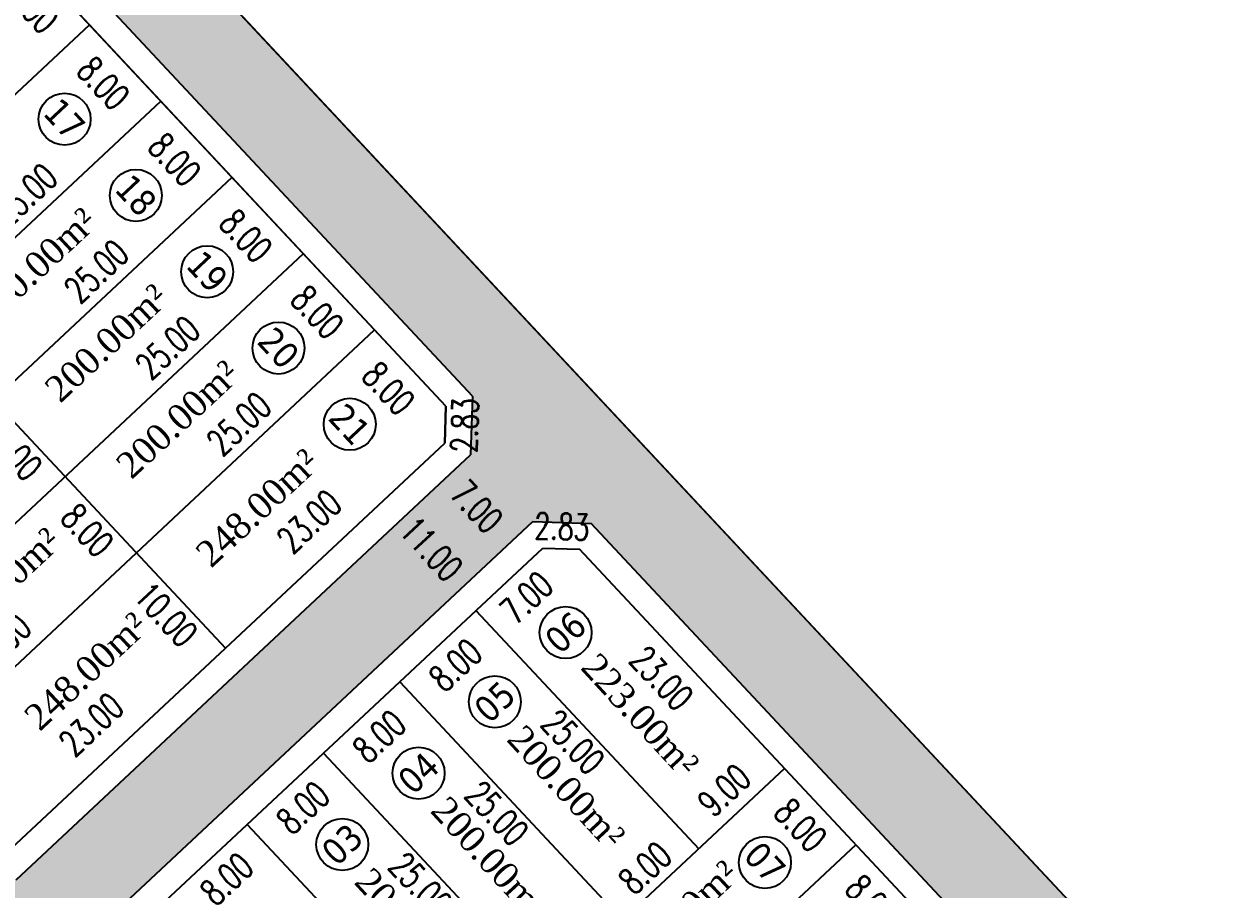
# Model space of a CAD drawing. Header units: metres. Extents: x 437145 to 437701, y 9614495 to 9615043.
# Drawn here: x 437608.6 to 437699.9, y 9614835.1 to 9614901.4 of the extents above; entities that cross this region are included whole.
import ezdxf

# ---------------------------------------------------------------- set-up
doc = ezdxf.new("R2010")
doc.units = ezdxf.units.M
doc.header["$PDMODE"] = 35
doc.header["$PDSIZE"] = 0.1
for name, color, linetype in [('Auxiliar', 7, 'Continuous'), ('COTAS', 10, 'Continuous'), ('Layer3', 1, 'Continuous'), ('M_FIO', 32, 'Continuous'), ('ÁREA', 7, 'Continuous')]:
    doc.layers.add(name, color=color, linetype=linetype)
doc.styles.add('COTAS', font='romans.shx', dxfattribs={"width": 0.7})
doc.styles.add('tahoma', font='tahoma.ttf')
doc.styles.add('ÁREA', font='times.ttf', dxfattribs={"height": 2})
doc.dimstyles.new('C-75', dxfattribs={"dimtxt": 2, "dimasz": 0.2, "dimexe": 0, "dimexo": 0, "dimgap": 1, "dimtad": 0, "dimzin": 4, "dimdsep": 46, "dimtxsty": 'COTAS', "dimblk1": 'BOL-COT', "dimblk2": 'BOL-COT', "dimsah": 1, "dimcen": 0.1, "dimse1": 1, "dimse2": 1, "dimsd1": 1, "dimsd2": 1, "dimclrd": 8, "dimclre": 256, "dimaunit": 1, "dimadec": 3, "dimazin": 0, "dimtfac": 0.5, "dimtix": 1, "dimtmove": 0, "dimatfit": 3, "dimldrblk": 'BOL-COT', "dimfxl": 1, "dimtolj": 1, "dimtzin": 0, "dimarcsym": 0})

# ---------------------------------------------------------------- blocks, each defined once
blk = doc.blocks.new('*D75')
at = {"layer": 'Defpoints', "color": 0, "transparency": 16777216}
for p in [(2854.279, 967.558), (2852.221, 959.558), (2854.279, 959.558)]:
    blk.add_point(p, dxfattribs=at)
at = {"layer": 'Layer3', "transparency": 16777216, "insert": (2852.221, 963.558), "char_height": 2, "attachment_point": 5, "rotation": 270.00204, "style": 'COTAS'}
blk.add_mtext('\\A1;8.00', dxfattribs=at)
blk = doc.blocks.new('BOL-COT')
at = {"layer": 'COTAS'}
for p, q in [((-2, 0), (2, 0)), ((0, -3), (0, 3))]:
    blk.add_line(p, q, dxfattribs=at)
blk.add_circle((0, 0), 0.4, dxfattribs=at)
blk = doc.blocks.new('*D77')
at = {"layer": 'Defpoints', "color": 0, "transparency": 16777216}
for p in [(2845.278, 992.558), (2843.838, 967.558), (2845.279, 967.558)]:
    blk.add_point(p, dxfattribs=at)
at = {"layer": 'Layer3', "transparency": 16777216, "insert": (2843.837, 980.112), "char_height": 2, "attachment_point": 5, "rotation": 270.00204, "style": 'COTAS'}
blk.add_mtext('\\A1;25.00', dxfattribs=at)
blk = doc.blocks.new('*D78')
at = {"layer": 'Defpoints', "color": 0, "transparency": 16777216}
for p in [(2854.278, 990.558), (2852.126, 967.558), (2854.279, 967.558)]:
    blk.add_point(p, dxfattribs=at)
at = {"layer": 'Layer3', "transparency": 16777216, "insert": (2852.126, 979.058), "char_height": 2, "attachment_point": 5, "rotation": 270.00204, "style": 'COTAS'}
blk.add_mtext('\\A1;23.00', dxfattribs=at)
blk = doc.blocks.new('*D79')
at = {"layer": 'Defpoints', "color": 0, "transparency": 16777216}
for p in [(2854.279, 959.558), (2852.221, 951.558), (2854.28, 951.558)]:
    blk.add_point(p, dxfattribs=at)
at = {"layer": 'Layer3', "transparency": 16777216, "insert": (2852.221, 955.558), "char_height": 2, "attachment_point": 5, "rotation": 270.00204, "style": 'COTAS'}
blk.add_mtext('\\A1;8.00', dxfattribs=at)
blk = doc.blocks.new('*D89')
at = {"layer": 'Defpoints', "color": 0, "transparency": 16777216}
for p in [(2845.279, 969.292), (2837.279, 967.557), (2845.279, 967.558)]:
    blk.add_point(p, dxfattribs=at)
at = {"layer": 'Layer3', "transparency": 16777216, "insert": (2841.279, 969.292), "char_height": 2, "attachment_point": 5, "rotation": 0.00204, "style": 'COTAS'}
blk.add_mtext('\\A1;8.00', dxfattribs=at)
blk = doc.blocks.new('*D90')
at = {"layer": 'Defpoints', "color": 0, "transparency": 16777216}
for p in [(2854.279, 969.505), (2845.279, 967.558), (2854.279, 967.558)]:
    blk.add_point(p, dxfattribs=at)
at = {"layer": 'Layer3', "transparency": 16777216, "insert": (2849.779, 969.504), "char_height": 2, "attachment_point": 5, "rotation": 0.00204, "style": 'COTAS'}
blk.add_mtext('\\A1;9.00', dxfattribs=at)
blk = doc.blocks.new('*D98')
at = {"layer": 'Defpoints', "color": 0, "transparency": 16777216}
for p in [(2854.279, 961.775), (2829.279, 959.557), (2854.279, 959.558)]:
    blk.add_point(p, dxfattribs=at)
at = {"layer": 'Layer3', "transparency": 16777216, "insert": (2841.779, 961.774), "char_height": 2, "attachment_point": 5, "rotation": 0.00204, "style": 'COTAS'}
blk.add_mtext('\\A1;25.00', dxfattribs=at)
blk = doc.blocks.new('*D99')
at = {"layer": 'Defpoints', "color": 0, "transparency": 16777216}
for p in [(2837.278, 992.557), (2835.838, 967.557), (2837.279, 967.557)]:
    blk.add_point(p, dxfattribs=at)
at = {"layer": 'Layer3', "transparency": 16777216, "insert": (2835.837, 980.112), "char_height": 2, "attachment_point": 5, "rotation": 270.00204, "style": 'COTAS'}
blk.add_mtext('\\A1;25.00', dxfattribs=at)
blk = doc.blocks.new('*D100')
at = {"layer": 'Defpoints', "color": 0, "transparency": 16777216}
for p in [(2829.278, 992.557), (2827.838, 967.557), (2829.279, 967.557)]:
    blk.add_point(p, dxfattribs=at)
at = {"layer": 'Layer3', "transparency": 16777216, "insert": (2827.837, 980.112), "char_height": 2, "attachment_point": 5, "rotation": 270.00204, "style": 'COTAS'}
blk.add_mtext('\\A1;25.00', dxfattribs=at)
blk = doc.blocks.new('*D101')
at = {"layer": 'Defpoints', "color": 0, "transparency": 16777216}
for p in [(2821.278, 992.557), (2819.838, 967.557), (2821.279, 967.557)]:
    blk.add_point(p, dxfattribs=at)
at = {"layer": 'Layer3', "transparency": 16777216, "insert": (2819.837, 980.111), "char_height": 2, "attachment_point": 5, "rotation": 270.00204, "style": 'COTAS'}
blk.add_mtext('\\A1;25.00', dxfattribs=at)
blk = doc.blocks.new('*D103')
at = {"layer": 'Defpoints', "color": 0, "transparency": 16777216}
for p in [(2821.278, 990.565), (2813.278, 988.831), (2821.278, 988.831)]:
    blk.add_point(p, dxfattribs=at)
at = {"layer": 'Layer3', "transparency": 16777216, "insert": (2817.278, 990.565), "char_height": 2, "attachment_point": 5, "rotation": 0.00204, "style": 'COTAS'}
blk.add_mtext('\\A1;8.00', dxfattribs=at)
blk = doc.blocks.new('*D104')
at = {"layer": 'Defpoints', "color": 0, "transparency": 16777216}
for p in [(2829.278, 990.565), (2821.278, 988.831), (2829.278, 988.831)]:
    blk.add_point(p, dxfattribs=at)
at = {"layer": 'Layer3', "transparency": 16777216, "insert": (2825.278, 990.565), "char_height": 2, "attachment_point": 5, "rotation": 0.00204, "style": 'COTAS'}
blk.add_mtext('\\A1;8.00', dxfattribs=at)
blk = doc.blocks.new('*D105')
at = {"layer": 'Defpoints', "color": 0, "transparency": 16777216}
for p in [(2837.278, 990.566), (2829.278, 988.831), (2837.278, 988.831)]:
    blk.add_point(p, dxfattribs=at)
at = {"layer": 'Layer3', "transparency": 16777216, "insert": (2833.278, 990.565), "char_height": 2, "attachment_point": 5, "rotation": 0.00204, "style": 'COTAS'}
blk.add_mtext('\\A1;8.00', dxfattribs=at)
blk = doc.blocks.new('*D106')
at = {"layer": 'Defpoints', "color": 0, "transparency": 16777216}
for p in [(2845.278, 990.566), (2837.278, 988.831), (2845.278, 988.832)]:
    blk.add_point(p, dxfattribs=at)
at = {"layer": 'Layer3', "transparency": 16777216, "insert": (2841.278, 990.566), "char_height": 2, "attachment_point": 5, "rotation": 0.00204, "style": 'COTAS'}
blk.add_mtext('\\A1;8.00', dxfattribs=at)
blk = doc.blocks.new('*D107')
at = {"layer": 'Defpoints', "color": 0, "transparency": 16777216}
for p in [(2845.278, 992.558), (2852.278, 992.558), (2852.278, 990.628)]:
    blk.add_point(p, dxfattribs=at)
at = {"layer": 'Layer3', "transparency": 16777216, "insert": (2848.778, 990.628), "char_height": 2, "attachment_point": 5, "rotation": 0.00204, "style": 'COTAS'}
blk.add_mtext('\\A1;7.00', dxfattribs=at)
blk = doc.blocks.new('*D781')
at = {"layer": 'Defpoints', "color": 0, "transparency": 16777216}
for p in [(2854.276, 1053.558), (2851.997, 1045.558), (2854.276, 1045.558)]:
    blk.add_point(p, dxfattribs=at)
at = {"layer": 'Layer3', "transparency": 16777216, "insert": (2851.997, 1049.558), "char_height": 2, "attachment_point": 5, "rotation": 270.00204, "style": 'COTAS'}
blk.add_mtext('\\A1;8.00', dxfattribs=at)
blk = doc.blocks.new('*D782')
at = {"layer": 'Defpoints', "color": 0, "transparency": 16777216}
for p in [(2829.276, 1047.401), (2829.276, 1045.557), (2854.276, 1045.558)]:
    blk.add_point(p, dxfattribs=at)
at = {"layer": 'Layer3', "transparency": 16777216, "insert": (2841.776, 1047.401), "char_height": 2, "attachment_point": 5, "rotation": 0.00204, "style": 'COTAS'}
blk.add_mtext('\\A1;25.00', dxfattribs=at)
blk = doc.blocks.new('*D786')
at = {"layer": 'Defpoints', "color": 0, "transparency": 16777216}
for p in [(2854.276, 1045.558), (2851.997, 1037.558), (2854.277, 1037.558)]:
    blk.add_point(p, dxfattribs=at)
at = {"layer": 'Layer3', "transparency": 16777216, "insert": (2851.997, 1041.558), "char_height": 2, "attachment_point": 5, "rotation": 270.00204, "style": 'COTAS'}
blk.add_mtext('\\A1;8.00', dxfattribs=at)
blk = doc.blocks.new('*D787')
at = {"layer": 'Defpoints', "color": 0, "transparency": 16777216}
for p in [(2829.277, 1039.401), (2829.277, 1037.557), (2854.277, 1037.558)]:
    blk.add_point(p, dxfattribs=at)
at = {"layer": 'Layer3', "transparency": 16777216, "insert": (2841.777, 1039.401), "char_height": 2, "attachment_point": 5, "rotation": 0.00204, "style": 'COTAS'}
blk.add_mtext('\\A1;25.00', dxfattribs=at)
blk = doc.blocks.new('*D791')
at = {"layer": 'Defpoints', "color": 0, "transparency": 16777216}
for p in [(2829.277, 1031.401), (2829.277, 1029.557), (2854.277, 1029.558)]:
    blk.add_point(p, dxfattribs=at)
at = {"layer": 'Layer3', "transparency": 16777216, "insert": (2841.777, 1031.401), "char_height": 2, "attachment_point": 5, "rotation": 0.00204, "style": 'COTAS'}
blk.add_mtext('\\A1;25.00', dxfattribs=at)
blk = doc.blocks.new('*D795')
at = {"layer": 'Defpoints', "color": 0, "transparency": 16777216}
for p in [(2854.277, 1029.558), (2851.998, 1021.558), (2854.277, 1021.558)]:
    blk.add_point(p, dxfattribs=at)
at = {"layer": 'Layer3', "transparency": 16777216, "insert": (2851.997, 1025.558), "char_height": 2, "attachment_point": 5, "rotation": 270.00204, "style": 'COTAS'}
blk.add_mtext('\\A1;8.00', dxfattribs=at)
blk = doc.blocks.new('*D796')
at = {"layer": 'Defpoints', "color": 0, "transparency": 16777216}
for p in [(2829.277, 1023.401), (2829.277, 1021.557), (2854.277, 1021.558)]:
    blk.add_point(p, dxfattribs=at)
at = {"layer": 'Layer3', "transparency": 16777216, "insert": (2841.777, 1023.401), "char_height": 2, "attachment_point": 5, "rotation": 0.00204, "style": 'COTAS'}
blk.add_mtext('\\A1;25.00', dxfattribs=at)
blk = doc.blocks.new('*D798')
at = {"layer": 'Defpoints', "color": 0, "transparency": 16777216}
for p in [(2825.18, 1029.379), (2825.18, 1021.379), (2827.711, 1021.379)]:
    blk.add_point(p, dxfattribs=at)
at = {"layer": 'Layer3', "transparency": 16777216, "insert": (2827.711, 1025.379), "char_height": 2, "attachment_point": 5, "rotation": 270.00204, "style": 'COTAS'}
blk.add_mtext('\\A1;8.00', dxfattribs=at)
blk = doc.blocks.new('*D799')
at = {"layer": 'Defpoints', "color": 0, "transparency": 16777216}
for p in [(2829.276, 1023.592), (2804.277, 1021.547), (2829.277, 1021.557)]:
    blk.add_point(p, dxfattribs=at)
at = {"layer": 'Layer3', "transparency": 16777216, "insert": (2816.776, 1023.587), "char_height": 2, "attachment_point": 5, "rotation": 0.02224, "style": 'COTAS'}
blk.add_mtext('\\A1;25.00', dxfattribs=at)
blk = doc.blocks.new('*D800')
at = {"layer": 'Defpoints', "color": 0, "transparency": 16777216}
for p in [(2854.277, 1021.558), (2851.998, 1013.558), (2854.278, 1013.558)]:
    blk.add_point(p, dxfattribs=at)
at = {"layer": 'Layer3', "transparency": 16777216, "insert": (2851.998, 1017.558), "char_height": 2, "attachment_point": 5, "rotation": 270.00204, "style": 'COTAS'}
blk.add_mtext('\\A1;8.00', dxfattribs=at)
blk = doc.blocks.new('*D801')
at = {"layer": 'Defpoints', "color": 0, "transparency": 16777216}
for p in [(2829.277, 1015.401), (2829.278, 1013.557), (2854.278, 1013.558)]:
    blk.add_point(p, dxfattribs=at)
at = {"layer": 'Layer3', "transparency": 16777216, "insert": (2841.777, 1015.401), "char_height": 2, "attachment_point": 5, "rotation": 0.00204, "style": 'COTAS'}
blk.add_mtext('\\A1;25.00', dxfattribs=at)
blk = doc.blocks.new('*D803')
at = {"layer": 'Defpoints', "color": 0, "transparency": 16777216}
for p in [(2825.18, 1021.379), (2825.181, 1013.379), (2827.711, 1013.379)]:
    blk.add_point(p, dxfattribs=at)
at = {"layer": 'Layer3', "transparency": 16777216, "insert": (2827.711, 1017.379), "char_height": 2, "attachment_point": 5, "rotation": 270.00204, "style": 'COTAS'}
blk.add_mtext('\\A1;8.00', dxfattribs=at)
blk = doc.blocks.new('*D804')
at = {"layer": 'Defpoints', "color": 0, "transparency": 16777216}
for p in [(2829.277, 1015.592), (2804.278, 1013.547), (2829.278, 1013.557)]:
    blk.add_point(p, dxfattribs=at)
at = {"layer": 'Layer3', "transparency": 16777216, "insert": (2816.777, 1015.587), "char_height": 2, "attachment_point": 5, "rotation": 0.02224, "style": 'COTAS'}
blk.add_mtext('\\A1;25.00', dxfattribs=at)
blk = doc.blocks.new('*D805')
at = {"layer": 'Defpoints', "color": 0, "transparency": 16777216}
for p in [(2854.278, 1013.558), (2851.998, 1005.558), (2854.278, 1005.558)]:
    blk.add_point(p, dxfattribs=at)
at = {"layer": 'Layer3', "transparency": 16777216, "insert": (2851.998, 1009.558), "char_height": 2, "attachment_point": 5, "rotation": 270.00204, "style": 'COTAS'}
blk.add_mtext('\\A1;8.00', dxfattribs=at)
blk = doc.blocks.new('*D806')
at = {"layer": 'Defpoints', "color": 0, "transparency": 16777216}
for p in [(2829.106, 1006.264), (2829.106, 1002.434), (2852.106, 1002.435)]:
    blk.add_point(p, dxfattribs=at)
at = {"layer": 'Layer3', "transparency": 16777216, "insert": (2840.606, 1006.264), "char_height": 2, "attachment_point": 5, "rotation": 0.00204, "style": 'COTAS'}
blk.add_mtext('\\A1;23.00', dxfattribs=at)
blk = doc.blocks.new('*D808')
at = {"layer": 'Defpoints', "color": 0, "transparency": 16777216}
for p in [(2829.278, 1006.307), (2806.278, 1003.556), (2829.278, 1003.557)]:
    blk.add_point(p, dxfattribs=at)
at = {"layer": 'Layer3', "transparency": 16777216, "insert": (2817.778, 1006.307), "char_height": 2, "attachment_point": 5, "rotation": 0.00204, "style": 'COTAS'}
blk.add_mtext('\\A1;23.00', dxfattribs=at)
blk = doc.blocks.new('*D809')
at = {"layer": 'Defpoints', "color": 0, "transparency": 16777216}
for p in [(2829.278, 1013.557), (2827.714, 1003.557), (2829.278, 1003.557)]:
    blk.add_point(p, dxfattribs=at)
at = {"layer": 'Layer3', "transparency": 16777216, "insert": (2827.714, 1008.557), "char_height": 2, "attachment_point": 5, "rotation": 270.00204, "style": 'COTAS'}
blk.add_mtext('\\A1;10.00', dxfattribs=at)
blk = doc.blocks.new('*D820')
at = {"layer": 'Defpoints', "color": 0, "transparency": 16777216}
for p in [(2854.277, 1037.558), (2851.997, 1029.558), (2854.277, 1029.558)]:
    blk.add_point(p, dxfattribs=at)
at = {"layer": 'Layer3', "transparency": 16777216, "insert": (2851.997, 1033.558), "char_height": 2, "attachment_point": 5, "rotation": 270.00204, "style": 'COTAS'}
blk.add_mtext('\\A1;8.00', dxfattribs=at)
blk = doc.blocks.new('*D835')
at = {"layer": 'Defpoints', "color": 0, "transparency": 16777216}
for p in [(2854.278, 1005.558), (2852.278, 1003.558), (2853.328, 1002.508)]:
    blk.add_point(p, dxfattribs=at)
at = {"layer": 'Layer3', "transparency": 16777216, "insert": (2854.328, 1003.508), "char_height": 2, "attachment_point": 5, "rotation": 45.00204, "style": 'COTAS'}
blk.add_mtext('\\A1;2.83', dxfattribs=at)
blk = doc.blocks.new('*D861')
at = {"layer": 'Defpoints', "color": 0, "transparency": 16777216}
for p in [(2852.278, 992.558), (2855.478, 991.757), (2854.278, 990.558)]:
    blk.add_point(p, dxfattribs=at)
at = {"layer": 'Layer3', "transparency": 16777216, "insert": (2854.477, 992.757), "char_height": 2, "attachment_point": 5, "rotation": 315.00204, "style": 'COTAS'}
blk.add_mtext('\\A1;2.83', dxfattribs=at)
blk = doc.blocks.new('*D886')
at = {"layer": 'Defpoints', "color": 0, "transparency": 16777216}
for p in [(2844.559, 1001.832), (2844.559, 994.832), (2850.759, 994.832)]:
    blk.add_point(p, dxfattribs=at)
at = {"layer": 'Layer3', "transparency": 16777216, "insert": (2850.759, 998.332), "char_height": 2, "attachment_point": 5, "rotation": 270.00204, "style": 'COTAS'}
blk.add_mtext('\\A1;7.00', dxfattribs=at)
blk = doc.blocks.new('*D887')
at = {"layer": 'Defpoints', "color": 0, "transparency": 16777216}
for p in [(2844.316, 1003.832), (2844.317, 992.832), (2845.99, 992.832)]:
    blk.add_point(p, dxfattribs=at)
at = {"layer": 'Layer3', "transparency": 16777216, "insert": (2845.99, 998.332), "char_height": 2, "attachment_point": 5, "rotation": 270.00204, "style": 'COTAS'}
blk.add_mtext('\\A1;11.00', dxfattribs=at)
blk = doc.blocks.new('atutu')
h = blk.add_hatch(color=252)
h.dxf.hatch_style = 1
h.paths.add_polyline_path([(2863.271, 1159.558), (2832.441, 1159.557), (2829.27, 1162.729), (2829.271, 1186.557), (2822.271, 1186.557), (2822.27, 1162.728), (2819.098, 1159.557), (2712.444, 1159.553), (2709.272, 1162.724), (2709.271, 1186.548), (2702.271, 1186.553), (2702.272, 1162.724), (2699.101, 1159.552), (2531.944, 1159.546), (2528.772, 1162.718), (2528.771, 1186.546), (2521.771, 1186.546), (2521.772, 1162.718), (2518.601, 1159.546), (2436.444, 1159.543), (2433.273, 1162.713), (2433.273, 1186.282), (2426.273, 1186.282), (2426.282, 928.758), (2433.282, 928.743), (2433.28, 991.384), (2436.439, 994.543), (2521.437, 994.546), (2521.437, 994.546), (2524.218, 994.546), (2531.218, 994.546), (2534.78, 994.547), (2534.769, 994.547), (2792.107, 994.556), (2795.278, 991.384), (2795.281, 928.756), (2802.281, 928.756), (2802.278, 991.395), (2805.439, 994.556), (2853.118, 994.558), (2856.278, 991.397), (2856.281, 928.758), (2863.271, 928.758)])
h.paths.add_polyline_path([(2612.273, 1149.378), (2612.278, 1004.721), (2609.106, 1001.549), (2561.45, 1001.548), (2558.278, 1004.719), (2558.273, 1149.376), (2561.444, 1152.548), (2609.101, 1152.549)], flags=16)
h.paths.add_polyline_path([(2619.273, 1149.378), (2622.444, 1152.55), (2670.101, 1152.551), (2673.273, 1149.38), (2673.278, 1004.723), (2670.106, 1001.551), (2622.45, 1001.55), (2619.278, 1004.721)], flags=16)
h.paths.add_polyline_path([(2551.273, 1149.376), (2551.278, 1004.719), (2548.106, 1001.547), (2500.45, 1001.545), (2497.278, 1004.717), (2497.273, 1149.374), (2500.444, 1152.545), (2548.101, 1152.547)], flags=16)
h.paths.add_polyline_path([(2680.273, 1149.38), (2683.444, 1152.552), (2731.101, 1152.554), (2734.273, 1149.382), (2734.278, 1004.725), (2731.106, 1001.554), (2683.45, 1001.552), (2680.278, 1004.723)], flags=16)
h.paths.add_polyline_path([(2490.273, 1149.373), (2490.278, 1004.717), (2487.106, 1001.545), (2436.452, 1001.543), (2433.279, 1004.716), (2433.274, 1149.373), (2436.444, 1152.543), (2487.101, 1152.545)], flags=16)
h.paths.add_polyline_path([(2741.273, 1149.382), (2744.444, 1152.554), (2792.101, 1152.556), (2795.273, 1149.384), (2795.278, 1004.727), (2792.106, 1001.556), (2744.45, 1001.554), (2741.278, 1004.725)], flags=16)
h.paths.add_polyline_path([(2802.273, 1149.384), (2805.444, 1152.556), (2853.101, 1152.558), (2856.273, 1149.386), (2856.278, 1004.73), (2853.106, 1001.558), (2805.45, 1001.556), (2802.278, 1004.728)], flags=16)
at = {"layer": 'Layer3', "color": 0}
for p, q in [((2854.278, 1005.558), (2852.278, 1003.558)), ((2852.278, 992.558), (2854.278, 990.558))]:
    blk.add_line(p, q, dxfattribs=at)
for points in [[(2829.271, 1186.553), (2863.271, 1186.554), (2863.271, 928.758), (2435.281, 928.759)], [(2863.281, 928.758), (2863.272, 1161.558)], [(2829.273, 1150.557), (2829.278, 1003.557)], [(2854.278, 1005.558), (2854.273, 1148.558)], [(2804.276, 1045.556), (2854.276, 1045.558)], [(2804.277, 1037.556), (2854.277, 1037.558)], [(2804.277, 1029.556), (2854.277, 1029.558)], [(2804.277, 1021.556), (2854.277, 1021.558)], [(2804.278, 1013.556), (2854.278, 1013.558)], [(2806.278, 1003.556), (2852.278, 1003.558)], [(2806.278, 992.556), (2852.278, 992.558)], [(2821.278, 992.557), (2821.279, 967.557)], [(2829.278, 992.557), (2829.281, 928.757)], [(2837.278, 992.557), (2837.279, 967.557)], [(2845.278, 992.558), (2845.279, 967.558)], [(2854.281, 928.758), (2854.278, 990.558)], [(2854.279, 967.558), (2804.279, 967.556)], [(2854.279, 959.558), (2804.279, 959.556)]]:
    blk.add_lwpolyline(points, dxfattribs=at)
for centre in [(2847.947, 1041.578), (2847.947, 1033.578), (2847.947, 1025.578), (2847.947, 1017.578), (2847.948, 1009.578), (2849.136, 986.628), (2825.55, 986.457), (2833.55, 986.457), (2841.55, 986.457), (2848.267, 963.335)]:
    blk.add_circle(centre, 1.991, dxfattribs=at)
at = {"layer": 'M_FIO'}
for p, q in [((2856.278, 1004.73), (2853.106, 1001.558)), ((2856.278, 1004.73), (2853.106, 1001.558)), ((2853.107, 994.569), (2856.278, 991.397)), ((2853.107, 994.569), (2856.278, 991.397))]:
    blk.add_line(p, q, dxfattribs=at)
for points in [[(2863.271, 1159.558), (2863.271, 1159.558), (2863.271, 928.758), (2856.281, 928.758)], [(2856.278, 1004.73), (2856.273, 1149.386)], [(2856.278, 1004.73), (2856.273, 1149.386)], [(2805.45, 1001.556), (2853.106, 1001.558)], [(2805.45, 1001.556), (2853.106, 1001.558)], [(2805.45, 994.556), (2853.107, 994.558)], [(2805.45, 994.556), (2853.107, 994.558)], [(2856.281, 928.758), (2856.278, 991.386)], [(2856.281, 928.758), (2856.278, 991.386)]]:
    blk.add_lwpolyline(points, dxfattribs=at)
at = {"layer": 'Layer3', "color": 5, "char_height": 2, "attachment_point": 5, "style": 'tahoma'}
for s, insert, rotation in [('\\A1;17', (2847.947, 1041.578), 270.04973), ('\\A1;18', (2847.947, 1033.578), 270.04973), ('\\A1;19', (2847.947, 1025.578), 270.04973), ('\\A1;20', (2847.947, 1017.578), 270.04973), ('\\A1;21', (2847.948, 1009.578), 270.04973), ('\\A1;03', (2825.55, 986.457), 0.00204), ('\\A1;04', (2833.55, 986.457), 0.00204), ('\\A1;05', (2841.55, 986.457), 0.00204), ('\\A1;06', (2849.136, 986.628), 0.00204), ('\\A1;07', (2848.267, 963.335), 270.04973)]:
    blk.add_mtext(s, dxfattribs=dict(at, insert=insert, rotation=rotation))
at = {"layer": 'ÁREA', "linetype": 'Continuous', "lineweight": -2, "extrusion": (0.026231, -0.000470843, 0.999656), "style": 'ÁREA'}
for s, p in [('200.00m²', (1084.543, -2812.941, 69.27)), ('200.00m²', (1076.544, -2813.085, 69.274)), ('200.00m²', (1068.199, -2794.485, 68.785)), ('200.00m²', (1068.546, -2813.228, 69.277)), ('248.00m²', (1058.926, -2795.097, 68.802)), ('248.00m²', (1059.421, -2813.221, 69.277)), ('200.00m²', (1014.484, -2815.984, 69.35))]:
    blk.add_text(s, height=2, rotation=271, dxfattribs=at).set_placement(p)
at = {"layer": 'ÁREA', "linetype": 'Continuous', "lineweight": -2, "extrusion": (-0.000658808, -0.026227, 0.999656), "style": 'ÁREA'}
for s, p in [('200.00m²', (2798.551, 1053.864, -32.176)), ('200.00m²', (2806.549, 1054.065, -32.181)), ('200.00m²', (2814.546, 1054.266, -32.187)), ('223.00m²', (2822.439, 1054.622, -32.191))]:
    blk.add_text(s, height=2, rotation=271, dxfattribs=at).set_placement(p)
at = {"layer": 'Layer3', "color": 0}
for p1, p2, distance, picture, middle in [((2854.276, 1053.558), (2854.276, 1045.558), -2.28, '*D781', (2851.997, 1049.558)), ((2854.276, 1045.558), (2829.276, 1045.557), -1.844, '*D782', (2841.776, 1047.401)), ((2854.276, 1045.558), (2854.277, 1037.558), -2.28, '*D786', (2851.997, 1041.558)), ((2854.277, 1037.558), (2829.277, 1037.557), -1.844, '*D787', (2841.777, 1039.401)), ((2854.277, 1037.558), (2854.277, 1029.558), -2.28, '*D820', (2851.997, 1033.558)), ((2854.277, 1029.558), (2829.277, 1029.557), -1.844, '*D791', (2841.777, 1031.401)), ((2854.277, 1029.558), (2854.277, 1021.558), -2.28, '*D795', (2851.997, 1025.558)), ((2804.277, 1021.547), (2829.277, 1021.557), 2.035, '*D799', (2816.776, 1023.587)), ((2854.277, 1021.558), (2829.277, 1021.557), -1.844, '*D796', (2841.777, 1023.401)), ((2854.277, 1021.558), (2854.278, 1013.558), -2.28, '*D800', (2851.998, 1017.558)), ((2804.278, 1013.547), (2829.278, 1013.557), 2.035, '*D804', (2816.777, 1015.587)), ((2854.278, 1013.558), (2829.278, 1013.557), -1.844, '*D801', (2841.777, 1015.401)), ((2829.278, 1013.557), (2829.278, 1003.557), -1.564, '*D809', (2827.714, 1008.557)), ((2854.278, 1013.558), (2854.278, 1005.558), -2.28, '*D805', (2851.998, 1009.558)), ((2806.278, 1003.556), (2829.278, 1003.557), 2.75, '*D808', (2817.778, 1006.307)), ((2852.106, 1002.435), (2829.106, 1002.434), -3.83, '*D806', (2840.606, 1006.264)), ((2854.278, 1005.558), (2852.278, 1003.558), 1.485, '*D835', (2854.328, 1003.508)), ((2852.278, 992.558), (2854.278, 990.558), 1.696, '*D861', (2854.477, 992.757)), ((2845.278, 992.558), (2852.278, 992.558), -1.93, '*D107', (2848.778, 990.628)), ((2813.278, 988.831), (2821.278, 988.831), 1.734, '*D103', (2817.278, 990.565)), ((2821.278, 988.831), (2829.278, 988.831), 1.734, '*D104', (2825.278, 990.565)), ((2829.278, 988.831), (2837.278, 988.831), 1.734, '*D105', (2833.278, 990.565)), ((2837.278, 988.831), (2845.278, 988.832), 1.734, '*D106', (2841.278, 990.566)), ((2854.278, 990.558), (2854.279, 967.558), -2.153, '*D78', (2852.126, 979.058)), ((2837.279, 967.557), (2845.279, 967.558), 1.734, '*D89', (2841.279, 969.292)), ((2845.279, 967.558), (2854.279, 967.558), 1.947, '*D90', (2849.779, 969.504)), ((2854.279, 967.558), (2854.279, 959.558), -2.058, '*D75', (2852.221, 963.558)), ((2829.279, 959.557), (2854.279, 959.558), 2.217, '*D98', (2841.779, 961.774)), ((2854.279, 959.558), (2854.28, 951.558), -2.058, '*D79', (2852.221, 955.558))]:
    dim = blk.add_aligned_dim(p1=p1, p2=p2, distance=distance, dimstyle='C-75', dxfattribs=at)
    dim.commit()
    dim.dimension.update_dxf_attribs({"geometry": picture, "text_midpoint": middle})
for base, p1, p2, picture, middle in [((2827.711, 1021.379), (2825.18, 1029.379), (2825.18, 1021.379), '*D798', (2827.711, 1025.379)), ((2827.711, 1013.379), (2825.18, 1021.379), (2825.181, 1013.379), '*D803', (2827.711, 1017.379)), ((2819.838, 967.557), (2821.278, 992.557), (2821.279, 967.557), '*D101', (2819.837, 980.111)), ((2827.838, 967.557), (2829.278, 992.557), (2829.279, 967.557), '*D100', (2827.837, 980.112)), ((2835.838, 967.557), (2837.278, 992.557), (2837.279, 967.557), '*D99', (2835.837, 980.112)), ((2843.838, 967.558), (2845.278, 992.558), (2845.279, 967.558), '*D77', (2843.837, 980.112))]:
    dim = blk.add_linear_dim(base=base, p1=p1, p2=p2, angle=270.00204, dimstyle='C-75', dxfattribs=at)
    dim.commit()
    dim.dimension.update_dxf_attribs({"geometry": picture, "text_midpoint": middle, "dimtype": 129})
for p1, p2, distance, picture, middle in [((2844.316, 1003.832), (2844.317, 992.832), 1.673, '*D887', (2845.99, 998.332)), ((2844.559, 1001.832), (2844.559, 994.832), 6.2, '*D886', (2850.759, 998.332))]:
    dim = blk.add_aligned_dim(p1=p1, p2=p2, distance=distance, dimstyle='C-75', override={"dimfxl": 1.25}, dxfattribs=at)
    dim.commit()
    dim.dimension.update_dxf_attribs({"geometry": picture, "text_midpoint": middle})

msp = doc.modelspace()

# ---------------------------------------------------------------- linework, layer by layer
at = {"layer": 'Auxiliar', "color": 2, "linetype": 'Continuous', "lineweight": -3}
for p, q in [((437640.923, 9614872.096), (437543.263, 9614976.554)), ((437640.828, 9614869.269), (437640.923, 9614872.096)), ((437607.226, 9614837.854), (437640.828, 9614869.269))]:
    msp.add_line(p, q, dxfattribs=at)

# ---------------------------------------------------------------- block references
at = {"rotation": 43.07140519794264}
msp.add_blockref('atutu', (436242.57, 9612188.321), dxfattribs=at)

doc.saveas('drawing.dxf')
